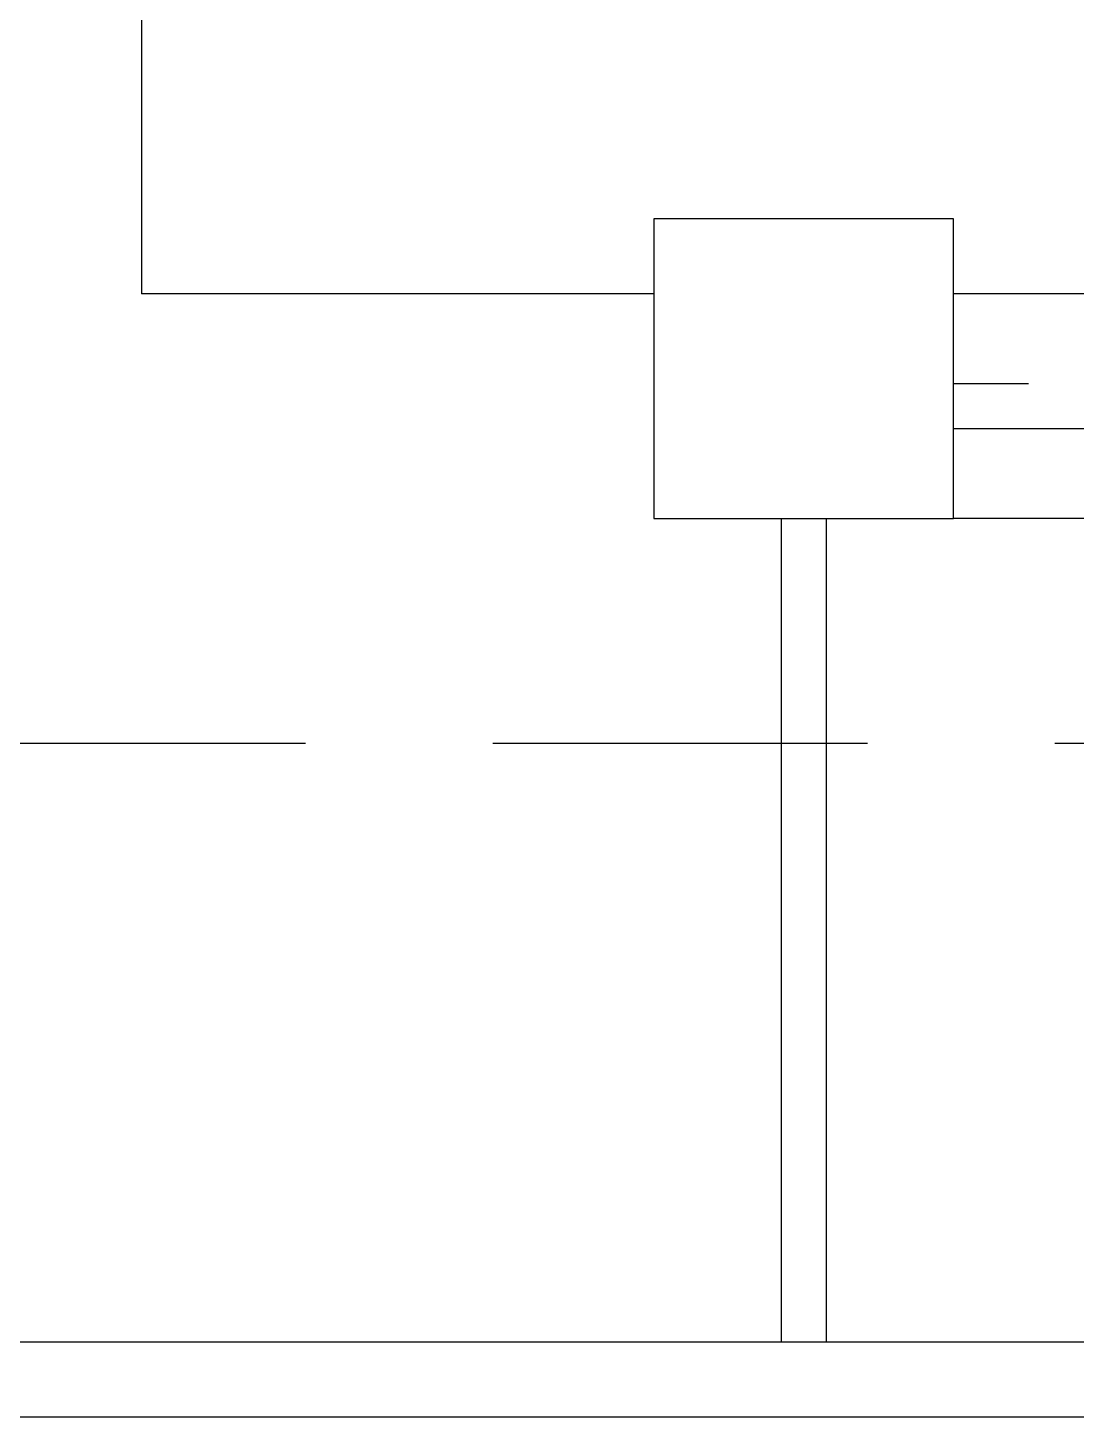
# Model space of a CAD drawing. Header units: millimetres. Extents: x 999 to 1260, y -38 to 225.
# Drawn here: x 1060.007 to 1060.707, y 76.807 to 77.735 of the extents above; entities that cross this region are included whole.
import ezdxf
from ezdxf.enums import TextEntityAlignment as Align

# ---------------------------------------------------------------- set-up
doc = ezdxf.new("R2010")
doc.units = ezdxf.units.MM
doc.linetypes.add('HIDDEN', pattern=[0.375, 0.25, -0.125])
doc.linetypes.add('HIDDEN2', pattern=[0.1875, 0.125, -0.0625])
doc.layers.add('I-ARQ', color=8, linetype='Continuous')
doc.styles.add('ROMANS', font='romans', dxfattribs={"oblique": 15})

# ---------------------------------------------------------------- blocks, each defined once
blk = doc.blocks.new('praça')
at = {"layer": 'I-ARQ', "linetype": 'HIDDEN'}
blk.add_line((1253.12082, 36.83945), (1253.12082, 14.89945), dxfattribs=at)
at = {"layer": 'I-ARQ'}
for p, q in [((1252.67082, 15.84445), (1252.67082, 34.99445)), ((1252.67082, 15.84445), (1252.67082, 34.99445)), ((1252.67082, 15.84445), (1252.67082, 34.99445)), ((1252.72082, 15.84445), (1252.72082, 34.99445)), ((1252.72082, 15.84445), (1252.72082, 34.99445)), ((1252.72082, 15.84445), (1252.72082, 34.99445)), ((1253.42082, 30.35695), (1253.42082, 30.69884)), ((1255.89582, 30.69884), (1253.42082, 30.69884)), ((1253.47082, 30.35695), (1253.27082, 30.35695)), ((1253.27082, 30.35695), (1253.27082, 30.15695)), ((1253.47082, 30.35695), (1253.27082, 30.35695)), ((1253.27082, 30.35695), (1253.27082, 30.15695)), ((1253.47082, 30.15695), (1253.47082, 30.35695)), ((1253.47082, 30.15695), (1253.47082, 30.35695)), ((1253.27082, 30.27195), (1252.72082, 30.27195)), ((1253.27082, 30.27195), (1252.72082, 30.27195)), ((1253.27082, 30.27195), (1252.72082, 30.27195)), ((1253.27082, 30.24195), (1252.72082, 30.24195)), ((1253.27082, 30.24195), (1252.72082, 30.24195)), ((1253.27082, 30.24195), (1252.72082, 30.24195)), ((1253.27082, 25.51945), (1253.27082, 30.15695)), ((1253.27082, 30.15695), (1253.47082, 30.15695)), ((1253.27082, 30.15695), (1253.47082, 30.15695)), ((1253.42082, 29.44544), (1253.42082, 30.15695))]:
    blk.add_line(p, q, dxfattribs=at)
at = {"layer": 'I-ARQ', "linetype": 'HIDDEN2'}
for p, q in [((1253.33082, 30.15695), (1253.33082, 29.65695)), ((1253.36082, 29.65695), (1253.36082, 30.15695))]:
    blk.add_line(p, q, dxfattribs=at)
at = {"layer": 'I-ARQ', "width": 1, "flags": 3}
blk.add_attdef('CODIGO', text='', height=0.024, rotation=360, dxfattribs=at).set_placement((1257.01582, 34.84445), align=Align.MIDDLE)
at = {"layer": 'I-ARQ', "text_generation_flag": 4, "width": 1, "flags": 3}
blk.add_attdef('CODIGO', text='', height=0.024, rotation=360, dxfattribs=at).set_placement((1258.87082, 16.02772), align=Align.MIDDLE)
at = {"layer": 'I-ARQ', "style": 'ROMANS', "width": 1}
blk.add_attdef('0.00', (1278.70341, -45.86682), '', height=0.36, dxfattribs=at)

msp = doc.modelspace()

# ---------------------------------------------------------------- block references
at = {"layer": 'I-ARQ', "rotation": 90}
msp.add_blockref('praça', (1090.78188, -1175.8639), dxfattribs=at)

doc.saveas('drawing.dxf')
